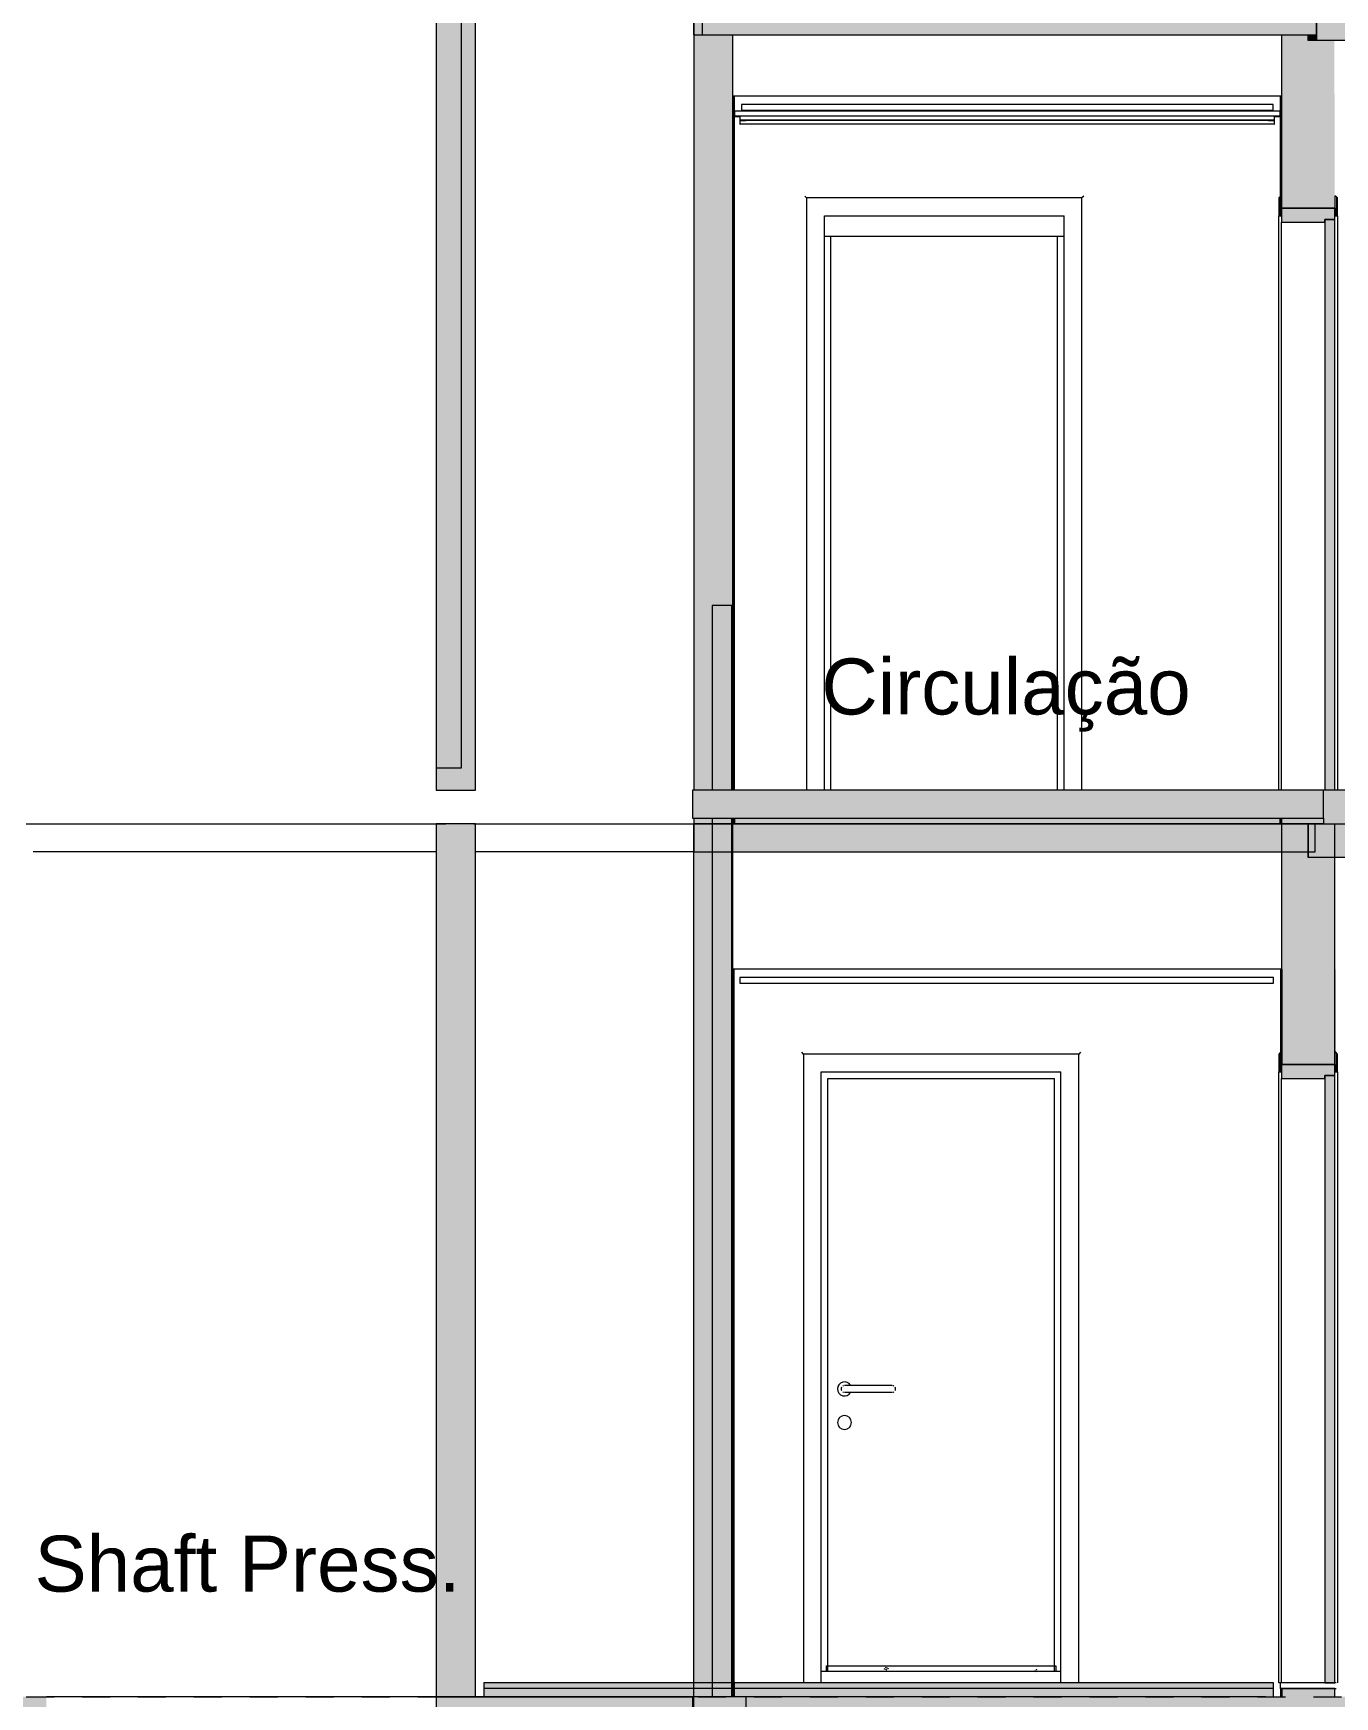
# Model space of a CAD drawing. Header units: metres. Extents: x -96 to 123, y 1 to 648.
# Drawn here: x 76.6 to 81.25, y 596.18 to 602.12 of the extents above; entities that cross this region are included whole.
import ezdxf

# ---------------------------------------------------------------- set-up
doc = ezdxf.new("R2010")
doc.units = ezdxf.units.M
doc.linetypes.add('_Tracejado longo', pattern=[0.014288, 0.009525, -0.004763])
for name, color, linetype, lineweight in [('A-AREA-IDEN', 7, 'Continuous', 5), ('A-CLNG-SUSP', 7, 'Continuous', 5), ('A-DETL', 7, 'Continuous', 5), ('A-DETL-GENF', 7, 'Continuous', 5), ('A-DOOR', 7, 'Continuous', 5), ('A-DOOR-FRAM', 7, 'Continuous', 5), ('A-FLOR-CASE', 7, 'Continuous', 5), ('A-FLOR-LEVL', 7, 'Continuous', 5), ('A-FLOR-OTLN', 7, 'Continuous', 5), ('A-FLOR-PATT', 7, 'Continuous', 20), ('A-WALL', 7, 'Continuous', 5), ('A-WALL-MBNI', 7, 'Continuous', 5), ('A-WALL-PATT', 7, 'Continuous', 20), ('I-WALL', 7, 'Continuous', 5)]:
    doc.layers.add(name, color=color, linetype=linetype, lineweight=lineweight)
doc.styles.add('Arial_1', font='arial.ttf', dxfattribs={"height": 0.2})

# ---------------------------------------------------------------- blocks, each defined once
blk = doc.blocks.new('Porta abrir madeira - 90 x 215-2515138-Section 3')
at = {"layer": 'A-DOOR', "true_color": 0x808080}
for points in [[(-18.6116, 598.39), (-18.4583, 598.39), (-18.4583, 598.4), (-18.4233, 598.4), (-18.4244, 598.44), (-18.6133, 598.44), (-18.6133, 598.39)], [(-18.4233, 598.413), (-18.4133, 598.413), (-18.4133, 598.477), (-18.4183, 598.482), (-18.4191, 598.44), (-18.4233, 598.44)], [(-18.4244, 596.23), (-18.4233, 596.23), (-18.4244, 598.4), (-18.4583, 598.4), (-18.4583, 596.23)]]:
    blk.add_hatch(color=8, dxfattribs=at).paths.add_polyline_path(points)
at = {"layer": 'A-DOOR-FRAM', "true_color": 0x808080}
blk.add_hatch(color=8, dxfattribs=at).paths.add_polyline_path([(-18.6133, 598.413), (-18.6133, 598.44), (-18.6166, 598.44), (-18.6173, 598.483), (-18.6233, 598.477), (-18.6233, 598.413), (-18.6166, 598.413)])
at = {"layer": 'A-DOOR'}
for p, q in [((-18.6173, 598.483), (-18.6233, 598.477)), ((-18.6233, 598.477), (-18.6233, 598.413)), ((-18.6133, 598.483), (-18.6173, 598.483)), ((-18.6133, 598.413), (-18.6133, 598.483)), ((-18.4193, 598.483), (-18.4233, 598.483)), ((-18.4233, 598.483), (-18.4233, 598.413)), ((-18.4133, 598.477), (-18.4193, 598.483)), ((-18.4133, 598.413), (-18.4133, 598.477)), ((-18.6233, 598.413), (-18.6133, 598.413)), ((-18.6233, 596.23), (-18.6233, 598.413)), ((-18.4233, 598.4), (-18.4583, 598.4)), ((-18.4583, 598.4), (-18.4583, 596.23)), ((-18.4233, 598.413), (-18.4133, 598.413)), ((-18.4233, 596.23), (-18.4233, 598.4)), ((-18.4133, 598.413), (-18.4133, 596.23)), ((-18.6183, 596.23), (-18.6233, 596.23)), ((-18.4583, 596.23), (-18.4233, 596.23))]:
    blk.add_line(p, q, dxfattribs=at)
at = {"layer": 'A-DOOR-FRAM'}
for p, q in [((-18.4233, 598.44), (-18.6133, 598.44)), ((-18.6133, 598.44), (-18.6133, 598.39)), ((-18.4233, 598.4), (-18.4233, 598.44)), ((-18.6133, 598.39), (-18.4583, 598.39)), ((-18.6133, 596.23), (-18.6133, 598.39)), ((-18.4583, 598.39), (-18.4583, 598.4)), ((-18.4583, 598.4), (-18.4233, 598.4))]:
    blk.add_line(p, q, dxfattribs=at)
blk = doc.blocks.new('Porta abrir madeira - 90 x 215-V120-Section 3')
at = {"layer": 'A-DOOR'}
for p, q in [((-20.3217, 598.477), (-20.3277, 598.483)), ((-20.3217, 598.477), (-20.3217, 596.23)), ((-19.3377, 598.477), (-20.3217, 598.477)), ((-19.3317, 598.483), (-19.3377, 598.477)), ((-19.3377, 596.23), (-19.3377, 598.477)), ((-20.2577, 596.23), (-20.2577, 598.413)), ((-20.2577, 598.413), (-19.4017, 598.413)), ((-19.4017, 596.23), (-19.4017, 598.413)), ((-20.0197, 597.292), (-20.1597, 597.292)), ((-20.1597, 597.268), (-20.0197, 597.268))]:
    blk.add_line(p, q, dxfattribs=at)
at = {"layer": 'A-DOOR', "flags": 128}
for points in [[(-20.1597, 597.292), (-20.1603, 597.292), (-20.1609, 597.292), (-20.1615, 597.292), (-20.1621, 597.292), (-20.1627, 597.292), (-20.1633, 597.292), (-20.1639, 597.292), (-20.1644, 597.292), (-20.165, 597.292), (-20.1656, 597.292), (-20.1661, 597.292), (-20.1666, 597.292), (-20.1672, 597.292), (-20.1677, 597.292), (-20.1682, 597.292), (-20.1687, 597.292), (-20.1692, 597.292), (-20.1696, 597.292), (-20.1701, 597.292), (-20.1705, 597.292), (-20.1709, 597.292), (-20.1713, 597.292), (-20.1717, 597.292), (-20.172, 597.292), (-20.1723, 597.292), (-20.1727, 597.292), (-20.173, 597.292), (-20.1732, 597.292), (-20.1735, 597.292), (-20.1737, 597.292), (-20.1739, 597.292), (-20.1741, 597.292), (-20.1743, 597.292), (-20.1744, 597.292), (-20.1745, 597.292), (-20.1746, 597.292), (-20.1747, 597.292), (-20.1747, 597.292), (-20.1747, 597.292)], [(-20.1747, 597.268), (-20.1747, 597.268), (-20.1747, 597.268), (-20.1746, 597.268), (-20.1745, 597.268), (-20.1744, 597.268), (-20.1743, 597.268), (-20.1741, 597.268), (-20.174, 597.268), (-20.1738, 597.268), (-20.1735, 597.268), (-20.1733, 597.268), (-20.173, 597.268), (-20.1727, 597.268), (-20.1724, 597.268), (-20.1721, 597.268), (-20.1718, 597.268), (-20.1714, 597.268), (-20.171, 597.268), (-20.1706, 597.268), (-20.1702, 597.268), (-20.1697, 597.268), (-20.1693, 597.268), (-20.1688, 597.268), (-20.1683, 597.268), (-20.1678, 597.268), (-20.1673, 597.268), (-20.1668, 597.268), (-20.1663, 597.268), (-20.1657, 597.268), (-20.1652, 597.268), (-20.1646, 597.268), (-20.164, 597.268), (-20.1634, 597.268), (-20.1629, 597.268), (-20.1623, 597.268), (-20.1617, 597.268), (-20.1611, 597.268), (-20.1605, 597.268), (-20.1599, 597.268), (-20.1597, 597.268)], [(-20.0047, 597.292), (-20.0047, 597.292), (-20.0048, 597.292), (-20.0048, 597.292), (-20.0049, 597.292), (-20.005, 597.292), (-20.0052, 597.292), (-20.0053, 597.292), (-20.0055, 597.292), (-20.0057, 597.292), (-20.0059, 597.292), (-20.0061, 597.292), (-20.0064, 597.292), (-20.0067, 597.292), (-20.007, 597.292), (-20.0073, 597.292), (-20.0077, 597.292), (-20.0081, 597.292), (-20.0084, 597.292), (-20.0088, 597.292), (-20.0093, 597.292), (-20.0097, 597.292), (-20.0102, 597.292), (-20.0106, 597.292), (-20.0111, 597.292), (-20.0116, 597.292), (-20.0121, 597.292), (-20.0127, 597.292), (-20.0132, 597.292), (-20.0137, 597.292), (-20.0143, 597.292), (-20.0148, 597.292), (-20.0154, 597.292), (-20.016, 597.292), (-20.0166, 597.292), (-20.0172, 597.292), (-20.0178, 597.292), (-20.0184, 597.292), (-20.019, 597.292), (-20.0196, 597.292), (-20.0197, 597.292)], [(-20.0197, 597.268), (-20.0191, 597.268), (-20.0185, 597.268), (-20.0179, 597.268), (-20.0173, 597.268), (-20.0167, 597.268), (-20.0162, 597.268), (-20.0156, 597.268), (-20.015, 597.268), (-20.0144, 597.268), (-20.0139, 597.268), (-20.0133, 597.268), (-20.0128, 597.268), (-20.0123, 597.268), (-20.0118, 597.268), (-20.0113, 597.268), (-20.0108, 597.268), (-20.0103, 597.268), (-20.0098, 597.268), (-20.0094, 597.268), (-20.009, 597.268), (-20.0086, 597.268), (-20.0082, 597.268), (-20.0078, 597.268), (-20.0074, 597.268), (-20.0071, 597.268), (-20.0068, 597.268), (-20.0065, 597.268), (-20.0062, 597.268), (-20.006, 597.268), (-20.0057, 597.268), (-20.0055, 597.268), (-20.0054, 597.268), (-20.0052, 597.268), (-20.0051, 597.268), (-20.0049, 597.268), (-20.0048, 597.268), (-20.0048, 597.268), (-20.0047, 597.268), (-20.0047, 597.268)]]:
    blk.add_lwpolyline(points, dxfattribs=at)
at = {"layer": 'A-DOOR'}
for centre, radius, start, end in [((-20.1747, 597.28), 0.025, 30, 180), ((-20.1747, 597.28), 0.025, 180, 330), ((-20.1747, 597.28), 0.012, 150, 180), ((-20.1747, 597.28), 0.012, 180, 210), ((-20.1747, 597.28), 0.012, 105, 120), ((-20.1747, 597.28), 0.012, 240, 255), ((-20.0047, 597.28), 0.012, 60, 75), ((-20.0047, 597.28), 0.012, 285, 300), ((-20.0047, 597.28), 0.012, 0, 30), ((-20.0047, 597.28), 0.012, 330, 0), ((-20.1747, 597.16), 0.025, 0, 180), ((-20.1747, 597.16), 0.025, 180, 0)]:
    blk.add_arc(centre, radius, start, end, dxfattribs=at)
at = {"layer": 'A-DOOR-FRAM'}
for p, q in [((-20.2347, 596.27), (-20.2347, 598.39)), ((-20.2347, 598.39), (-19.4247, 598.39)), ((-19.4247, 596.27), (-19.4247, 598.39))]:
    blk.add_line(p, q, dxfattribs=at)
blk = doc.blocks.new('Porta única com batente1 - 82 x 210-V182-Section 3')
at = {"layer": 'A-DOOR'}
for p, q in [((-20.3102, 601.537), (-20.3162, 601.543)), ((-20.3102, 601.537), (-20.3102, 599.42)), ((-19.3262, 601.537), (-20.3102, 601.537)), ((-19.3202, 601.543), (-19.3262, 601.537)), ((-19.3262, 599.42), (-19.3262, 601.537)), ((-20.2462, 599.42), (-20.2462, 601.473)), ((-20.2462, 601.473), (-19.3902, 601.473)), ((-19.3902, 599.42), (-19.3902, 601.473))]:
    blk.add_line(p, q, dxfattribs=at)
at = {"layer": 'A-DOOR-FRAM'}
for p, q in [((-20.2232, 599.42), (-20.2232, 601.4)), ((-19.4132, 599.42), (-19.4132, 601.4))]:
    blk.add_line(p, q, dxfattribs=at)
blk = doc.blocks.new('Porta única com batente1 - 82 x 210-3262558-Section 3')
at = {"layer": 'A-DOOR', "true_color": 0x808080}
for points in [[(-18.418, 601.473), (-18.4133, 601.473), (-18.4133, 601.537), (-18.4183, 601.542), (-18.4191, 601.5), (-18.4233, 601.5), (-18.4225, 601.473), (-18.4183, 601.473)], [(-18.4583, 601.45), (-18.4583, 601.46), (-18.4233, 601.46), (-18.4244, 601.5), (-18.6133, 601.5), (-18.6133, 601.45)], [(-18.4583, 599.42), (-18.4233, 599.42), (-18.4244, 601.46), (-18.4583, 601.46), (-18.4583, 599.4677)]]:
    blk.add_hatch(color=8, dxfattribs=at).paths.add_polyline_path(points)
at = {"layer": 'A-DOOR-FRAM', "true_color": 0x808080}
blk.add_hatch(color=8, dxfattribs=at).paths.add_polyline_path([(-18.6183, 601.473), (-18.6133, 601.473), (-18.6133, 601.5), (-18.6183, 601.5), (-18.6183, 601.542), (-18.6233, 601.537), (-18.6233, 601.473)])
at = {"layer": 'A-DOOR'}
for p, q in [((-18.6173, 601.543), (-18.6233, 601.537)), ((-18.6233, 601.537), (-18.6233, 601.473)), ((-18.6133, 601.543), (-18.6173, 601.543)), ((-18.6133, 601.473), (-18.6133, 601.543)), ((-18.4193, 601.543), (-18.4233, 601.543)), ((-18.4233, 601.543), (-18.4233, 601.473)), ((-18.4133, 601.537), (-18.4193, 601.543)), ((-18.4133, 601.473), (-18.4133, 601.537)), ((-18.6233, 601.473), (-18.6133, 601.473)), ((-18.6233, 599.42), (-18.6233, 601.473)), ((-18.4233, 601.46), (-18.4583, 601.46)), ((-18.4583, 601.46), (-18.4583, 599.42)), ((-18.4233, 601.473), (-18.4133, 601.473)), ((-18.4233, 599.42), (-18.4233, 601.46)), ((-18.4133, 601.473), (-18.4133, 599.42))]:
    blk.add_line(p, q, dxfattribs=at)
at = {"layer": 'A-DOOR-FRAM'}
for p, q in [((-18.4233, 601.5), (-18.6133, 601.5)), ((-18.6133, 601.5), (-18.6133, 601.45)), ((-18.4583, 601.45), (-18.4583, 601.46)), ((-18.4583, 601.46), (-18.4233, 601.46)), ((-18.4233, 601.46), (-18.4233, 601.5)), ((-18.6133, 601.45), (-18.4583, 601.45)), ((-18.6133, 599.42), (-18.6133, 601.45))]:
    blk.add_line(p, q, dxfattribs=at)
blk = doc.blocks.new('LUC-ARQ-001-MOD-EMB_rvt-3-Section 3')
at = {"layer": 'A-FLOR-CASE', "true_color": 0xbbbbbb}
h = blk.add_hatch(dxfattribs=at)
h.set_pattern_fill('FP_17', color=9, style=0, pattern_type=2)
h.set_pattern_definition([(45, (-24.519, 320.875), (0, 0.21552615), [0.00718, -0.10417, 0.00335, -0.10082]), (45, (-24.507, 320.87), (0, 0.21552615), [0.00718, -0.10417, 0.00335, -0.10082]), (337.5, (-24.514, 320.88), (1.66e-06, -0.21552662), [0.0127, -0.07613, 0.00335, -0.07264]), (337.5, (-24.519, 320.875), (1.66e-06, -0.21552662), [0.0127, -0.07613, 0.00335, -0.07264]), (60, (-24.57, 320.824), (-0.10160315, 0.17597818), [0.00953, -0.09684, 0.00335, -0.09348]), (120, (-24.57, 320.824), (-0.20320315, -1.82e-06), [0.00953, -0.09684, 0.00335, -0.09348]), (0, (-24.575, 320.833), (0.1016, 0.17598), [0.00953, -0.09684, 0.00335, -0.09348])])
h.paths.add_polyline_path([(-19.5217, 596.27), (-19.4247, 596.27), (-19.4247, 596.29), (-20.2347, 596.29), (-20.2347, 596.27), (-19.7412, 596.27)])
at = {"layer": 'A-FLOR-OTLN', "true_color": 0x808080}
h = blk.add_hatch(color=8, dxfattribs=at)
h.paths.add_polyline_path([(-31.0949, 599.2), (-28.9133, 599.2), (-28.9133, 599.3), (-31.0949, 599.3), (-31.0949, 599.2192)])
h.paths.add_polyline_path([(-20.5743, 599.2), (-18.5193, 599.2), (-18.5193, 599.3), (-20.5743, 599.3), (-20.5743, 599.2063)])
h.paths.add_polyline_path([(-26.764, 599.2), (-26.7632, 599.2), (-26.764, 599.3), (-28.7733, 599.3), (-28.7733, 599.2), (-26.785, 599.2)])
for points in [[(-13.1572, 599.18), (-9.8533, 599.18), (-9.8533, 599.3), (-18.5182, 599.3), (-18.5182, 599.18), (-13.7649, 599.18)], [(-21.6332, 596.08), (-20.7185, 596.08), (-20.7185, 596.18), (-21.6332, 596.18), (-21.6332, 596.0889)], [(-18.4573, 596.18), (-18.4573, 596.18), (-18.4933, 596.18)]]:
    blk.add_hatch(color=8, dxfattribs=at).paths.add_polyline_path(points)
at = {"layer": 'A-FLOR-PATT', "lineweight": 5, "true_color": 0x808080}
h = blk.add_hatch(color=8, dxfattribs=at)
h.paths.add_polyline_path([(-28.9202, 599.3), (-28.9182, 599.3), (-28.9182, 599.32), (-31.0682, 599.32), (-31.0682, 599.3), (-28.9262, 599.3)])
h.paths.add_polyline_path([(-18.6183, 599.3), (-18.6183, 599.32), (-20.5682, 599.32), (-20.5682, 599.3), (-18.6438, 599.3)])
h = blk.add_hatch(color=8, dxfattribs=at)
h.paths.add_polyline_path([(-28.9392, 596.21), (-28.9392, 596.23), (-31.0433, 596.23), (-31.0433, 596.21), (-28.9408, 596.21)])
h.paths.add_polyline_path([(-18.6416, 596.21), (-18.6416, 596.23), (-20.5693, 596.23), (-20.5693, 596.21), (-18.6438, 596.21)])
h.paths.add_polyline_path([(-21.4632, 596.21), (-20.7143, 596.21), (-20.7143, 596.23), (-21.4632, 596.23)])
h = blk.add_hatch(color=8, dxfattribs=at)
h.paths.add_polyline_path([(-20.7143, 596.18), (-20.7143, 596.21), (-21.4632, 596.21), (-21.4632, 596.18), (-20.7185, 596.18)])
h.paths.add_polyline_path([(-18.6416, 596.18), (-18.6416, 596.21), (-20.5693, 596.21), (-20.5693, 596.18), (-18.6438, 596.18)])
h.paths.add_polyline_path([(-29.8192, 596.1868), (-28.9392, 596.1868), (-28.9392, 596.21), (-31.0433, 596.21), (-31.0433, 596.1868), (-29.8292, 596.1868)])
at = {"layer": 'A-WALL', "true_color": 0xffbb77}
h = blk.add_hatch(color=31, dxfattribs=at)
h.paths.add_polyline_path([(-20.5682, 599.3), (-20.5682, 599.32), (-20.5732, 599.32), (-20.5732, 599.3)])
h.paths.add_polyline_path([(-20.5732, 599.42), (-20.5682, 599.42), (-20.5682, 601.9), (-20.5732, 601.9), (-20.5732, 599.4677)])
h = blk.add_hatch(color=31, dxfattribs=at)
h.paths.add_polyline_path([(-18.6182, 599.3), (-18.6133, 599.3), (-18.6133, 599.32), (-18.6183, 599.32), (-18.6183, 599.3)])
h.paths.add_polyline_path([(-18.6183, 601.5), (-18.6133, 601.5), (-18.6133, 601.9), (-18.6183, 601.9), (-18.6183, 601.5013)])
for points in [[(-20.5693, 596.18), (-20.5693, 598.78), (-20.5743, 598.78), (-20.5743, 596.18)], [(-18.4233, 598.44), (-18.4183, 598.44), (-18.4183, 598.78), (-18.4233, 598.78), (-18.4233, 598.4739)]]:
    blk.add_hatch(color=31, dxfattribs=at).paths.add_polyline_path(points)
h = blk.add_hatch(color=31, dxfattribs=at)
h.paths.add_polyline_path([(-18.6133, 596.18), (-18.6133, 596.21), (-18.6166, 596.2097), (-18.6166, 596.18)])
h.paths.add_polyline_path([(-18.6133, 598.44), (-18.6133, 598.78), (-18.6166, 598.78), (-18.6166, 598.44)])
at = {"layer": 'A-WALL-PATT', "lineweight": 5, "true_color": 0xffbb77}
h = blk.add_hatch(color=31, dxfattribs=at)
h.paths.add_polyline_path([(-20.6472, 599.3), (-20.6472, 599.32), (-20.7132, 599.32), (-20.7132, 599.3)])
h.paths.add_polyline_path([(-20.5732, 599.3), (-20.5743, 599.32), (-20.5772, 599.32), (-20.5772, 599.3), (-20.5743, 599.3)])
h.paths.add_polyline_path([(-20.5732, 599.42), (-20.5732, 602.12), (-20.6832, 602.12), (-20.6832, 602.22), (-20.7132, 602.22), (-20.7132, 599.42), (-20.6472, 599.42), (-20.6472, 600.08), (-20.5772, 600.08), (-20.5772, 599.42)])
h = blk.add_hatch(color=31, dxfattribs=at)
h.paths.add_polyline_path([(-18.4933, 599.3), (-18.4633, 599.3), (-18.4633, 599.32), (-18.6133, 599.32), (-18.6132, 599.3), (-18.5182, 599.3)])
h.paths.add_polyline_path([(-18.6133, 601.5), (-18.4233, 601.5), (-18.4244, 602.1), (-18.5193, 602.1), (-18.5193, 602.12), (-18.6133, 602.12), (-18.6133, 601.7037)])
h = blk.add_hatch(color=31, dxfattribs=at)
h.paths.add_polyline_path([(-20.5482, 601.8), (-20.5472, 601.8), (-20.5482, 601.813)])
h.paths.add_polyline_path([(-28.9392, 601.813), (-28.9392, 601.814), (-28.9415, 601.813)])
h.paths.add_polyline_path([(-28.9392, 601.8), (-28.9382, 601.8), (-28.9392, 601.813)])
h.paths.add_polyline_path([(-18.6393, 601.813), (-18.6393, 601.814), (-18.6433, 601.813)])
h.paths.add_polyline_path([(-18.6393, 601.8), (-18.6383, 601.8), (-18.6393, 601.813)])
h.paths.add_polyline_path([(-18.6383, 601.813), (-18.6383, 601.828), (-18.6183, 601.8291), (-18.6193, 601.829), (-18.6393, 601.8279), (-18.6393, 601.814)])
h.paths.add_polyline_path([(-31.0482, 601.813), (-31.0472, 601.814), (-31.0482, 601.829), (-31.0672, 601.829), (-31.0672, 601.828), (-31.0482, 601.828), (-31.0482, 601.814)])
h.paths.add_polyline_path([(-20.5482, 601.813), (-20.5472, 601.814), (-20.5482, 601.829), (-20.5672, 601.829), (-20.5672, 601.828), (-20.5482, 601.828), (-20.5482, 601.814)])
h.paths.add_polyline_path([(-28.9382, 601.813), (-28.9382, 601.828), (-28.9182, 601.8291), (-28.9192, 601.829), (-28.9392, 601.8279), (-28.9392, 601.814)])
h = blk.add_hatch(color=31, dxfattribs=at)
h.paths.add_polyline_path([(-20.5772, 592.33), (-20.5772, 595.18), (-20.6472, 595.18), (-20.6472, 592.33), (-20.619, 592.33)])
h.paths.add_polyline_path([(-20.619, 596.18), (-20.5772, 596.18), (-20.5772, 599.32), (-20.6472, 599.32), (-20.6472, 596.18)])
h.paths.add_polyline_path([(-20.5772, 599.42), (-20.5772, 600.08), (-20.6472, 600.08), (-20.6472, 599.42), (-20.619, 599.42)])
blk.add_hatch(color=31, dxfattribs=at).paths.add_polyline_path([(-21.6332, 596.18), (-21.4932, 596.18), (-21.4932, 599.3), (-21.6332, 599.3), (-21.6332, 596.2378)])
h = blk.add_hatch(color=31, dxfattribs=at)
h.paths.add_polyline_path([(-20.7143, 596.18), (-20.6472, 596.18), (-20.6472, 599.3), (-20.7143, 599.3), (-20.7143, 596.2378)])
h.paths.add_polyline_path([(-20.5743, 596.18), (-20.5743, 599.3), (-20.5772, 599.3), (-20.5772, 596.18)])
h = blk.add_hatch(color=31, dxfattribs=at)
h.paths.add_polyline_path([(-18.4233, 596.18), (-18.4233, 596.18), (-18.4244, 596.21), (-18.6133, 596.21), (-18.6132, 596.18), (-18.4244, 596.18)])
h.paths.add_polyline_path([(-18.4754, 598.44), (-18.4233, 598.44), (-18.4244, 599.18), (-18.5193, 599.18), (-18.5193, 599.2), (-18.6133, 599.2), (-18.6133, 598.44), (-18.6116, 598.44)])
at = {"layer": 'A-CLNG-SUSP', "color": 8, "true_color": 0x808080}
for p, q in [((-18.6433, 601.87), (-20.5432, 601.87)), ((-20.5432, 601.87), (-20.5432, 601.85)), ((-20.5432, 601.85), (-18.6433, 601.85)), ((-18.6433, 601.85), (-18.6433, 601.87)), ((-18.6416, 598.75), (-20.5485, 598.75)), ((-20.5485, 598.75), (-20.5485, 598.73)), ((-20.5485, 598.73), (-18.6416, 598.73)), ((-18.6416, 598.73), (-18.6416, 598.75))]:
    blk.add_line(p, q, dxfattribs=at)
at = {"layer": 'A-FLOR-CASE'}
for p, q in [((-20.2397, 596.29), (-19.4197, 596.29)), ((-20.2397, 596.29), (-20.2397, 596.27)), ((-19.4197, 596.29), (-19.4197, 596.27))]:
    blk.add_line(p, q, dxfattribs=at)
at = {"layer": 'A-FLOR-OTLN'}
for p, q in [((-20.5682, 599.32), (-20.5682, 599.3)), ((-18.6183, 599.3), (-18.6183, 599.32)), ((-20.5682, 599.3), (-18.6183, 599.3)), ((-21.6332, 599.2), (-23.0732, 599.2)), ((-20.7143, 599.2), (-21.4932, 599.2)), ((-21.4632, 596.21), (-21.4632, 596.18)), ((-20.5743, 596.21), (-21.4632, 596.21)), ((-21.4632, 596.18), (-20.7185, 596.18)), ((-18.6416, 596.21), (-20.5693, 596.21)), ((-18.6416, 596.18), (-18.6416, 596.21))]:
    blk.add_line(p, q, dxfattribs=at)
at = {"layer": 'A-FLOR-OTLN', "lineweight": 20}
for p, q in [((-18.4933, 599.3), (-20.7132, 599.3)), ((-20.7132, 599.3), (-20.7132, 599.2)), ((-18.4633, 599.3), (-18.5193, 599.3)), ((-18.5193, 599.3), (-18.5193, 599.18)), ((-18.4633, 599.3), (-18.5182, 599.3)), ((-18.5182, 599.3), (-18.5182, 599.18)), ((-18.4633, 599.3), (-18.5182, 599.3)), ((-18.5182, 599.3), (-18.5182, 599.18)), ((-18.4933, 599.2), (-18.4933, 599.3)), ((-20.7132, 599.2), (-18.4933, 599.2)), ((-18.5193, 599.18), (-9.8543, 599.18)), ((-18.5182, 599.18), (-9.8533, 599.18)), ((-18.5182, 599.18), (-9.8533, 599.18)), ((-20.5743, 596.21), (-20.5743, 596.23)), ((-20.5693, 596.23), (-20.5693, 596.21)), ((-20.7185, 596.18), (-21.6332, 596.18)), ((-21.6332, 596.18), (-21.6332, 596.08)), ((-20.5743, 596.18), (-20.5743, 596.21)), ((-20.5693, 596.21), (-20.5693, 596.18))]:
    blk.add_line(p, q, dxfattribs=at)
at = {"layer": 'A-FLOR-OTLN', "color": 8, "true_color": 0x808080}
for p, q in [((-20.5743, 596.23), (-21.4632, 596.23)), ((-21.4632, 596.23), (-21.4632, 596.21)), ((-18.6416, 596.23), (-20.5693, 596.23)), ((-18.6416, 596.21), (-18.6416, 596.23))]:
    blk.add_line(p, q, dxfattribs=at)
at = {"layer": 'A-WALL', "lineweight": 20}
for p, q in [((-20.7132, 602.22), (-20.7132, 599.42)), ((-20.5732, 599.42), (-20.5732, 602.12)), ((-18.6133, 602.12), (-18.6133, 601.5)), ((-20.5682, 601.9), (-20.5732, 601.9)), ((-20.5732, 601.9), (-20.5732, 599.42)), ((-20.5682, 599.42), (-20.5682, 601.9)), ((-18.6183, 601.9), (-18.6183, 601.5)), ((-18.6133, 601.9), (-18.6183, 601.9)), ((-18.6133, 601.5), (-18.6133, 601.9)), ((-20.5672, 601.847), (-20.5682, 601.847)), ((-20.5682, 601.847), (-20.5682, 601.828)), ((-20.5682, 601.828), (-20.5482, 601.828)), ((-20.5672, 601.829), (-20.5672, 601.847)), ((-20.5472, 601.829), (-20.5672, 601.829)), ((-20.5482, 601.828), (-20.5482, 601.813)), ((-20.5472, 601.814), (-20.5472, 601.829)), ((-20.5272, 601.814), (-20.5472, 601.814)), ((-20.5272, 601.813), (-20.5272, 601.814)), ((-18.6393, 601.814), (-18.6593, 601.814)), ((-18.6593, 601.814), (-18.6593, 601.813)), ((-18.6193, 601.829), (-18.6393, 601.829)), ((-18.6393, 601.829), (-18.6393, 601.814)), ((-18.6383, 601.813), (-18.6383, 601.828)), ((-18.6383, 601.828), (-18.6183, 601.828)), ((-18.6193, 601.847), (-18.6193, 601.829)), ((-18.6183, 601.847), (-18.6193, 601.847)), ((-18.6183, 601.828), (-18.6183, 601.847)), ((-20.5482, 601.813), (-20.5482, 601.8)), ((-20.5482, 601.8), (-20.5472, 601.8)), ((-20.5472, 601.8), (-20.5472, 601.813)), ((-20.5472, 601.813), (-20.5272, 601.813)), ((-18.6593, 601.813), (-18.6393, 601.813)), ((-18.6393, 601.813), (-18.6393, 601.8)), ((-18.6393, 601.8), (-18.6383, 601.8)), ((-18.6383, 601.8), (-18.6383, 601.813)), ((-18.6183, 601.5), (-18.6133, 601.5)), ((-18.6133, 601.5), (-18.4233, 601.5)), ((-20.5772, 600.08), (-20.6472, 600.08)), ((-20.6472, 600.08), (-20.6472, 599.42)), ((-20.5772, 599.42), (-20.5772, 600.08)), ((-20.7132, 599.32), (-20.7132, 599.3)), ((-20.6472, 599.32), (-20.6472, 596.18)), ((-20.5772, 596.18), (-20.5772, 599.32)), ((-20.5732, 599.3), (-20.5732, 599.32)), ((-20.5732, 599.32), (-20.5732, 599.3)), ((-20.5682, 599.3), (-20.5682, 599.32)), ((-18.6183, 599.32), (-18.6183, 599.3)), ((-18.6133, 599.3), (-18.6133, 599.32)), ((-18.6133, 599.32), (-18.6133, 599.3)), ((-21.6332, 599.3), (-21.6332, 596.18)), ((-21.4932, 599.3), (-21.6332, 599.3)), ((-21.4932, 596.18), (-21.4932, 599.3)), ((-20.7143, 599.3), (-20.7143, 596.18)), ((-20.5743, 599.3), (-20.7143, 599.3)), ((-20.7132, 599.3), (-20.5732, 599.3)), ((-20.5743, 596.18), (-20.5743, 599.3)), ((-20.5732, 599.3), (-20.5682, 599.3)), ((-18.6183, 599.3), (-18.6133, 599.3)), ((-18.4633, 599.3), (-18.6133, 599.3)), ((-18.6133, 599.3), (-18.6133, 598.44)), ((-18.6133, 599.3), (-18.4633, 599.3)), ((-18.4233, 598.44), (-18.4233, 599.3)), ((-20.5693, 598.78), (-20.5743, 598.78)), ((-20.5743, 598.78), (-20.5743, 596.23)), ((-20.5693, 596.23), (-20.5693, 598.78)), ((-18.6166, 598.78), (-18.6166, 598.44)), ((-18.6116, 598.78), (-18.6166, 598.78)), ((-18.6116, 598.44), (-18.6116, 598.78)), ((-18.6166, 598.44), (-18.6116, 598.44)), ((-18.6133, 598.44), (-18.4233, 598.44)), ((-20.5743, 596.23), (-20.5743, 596.21)), ((-20.5693, 596.21), (-20.5693, 596.23)), ((-18.4183, 596.23), (-18.6183, 596.23)), ((-18.6183, 596.23), (-18.6183, 596.21)), ((-21.6332, 596.18), (-21.4932, 596.18)), ((-20.5743, 596.21), (-20.5743, 596.18)), ((-20.5693, 596.18), (-20.5693, 596.21)), ((-18.6183, 596.21), (-18.6133, 596.21)), ((-18.6166, 596.21), (-18.6166, 596.18)), ((-18.6116, 596.21), (-18.6166, 596.21)), ((-18.6133, 596.21), (-18.6133, 596.18)), ((-18.6116, 596.18), (-18.6116, 596.21)), ((-18.4233, 596.18), (-18.4233, 596.21)), ((-18.4233, 596.21), (-18.4183, 596.21))]:
    blk.add_line(p, q, dxfattribs=at)
at = {"layer": 'A-WALL'}
for p, q in [((-18.6183, 601.9), (-20.5682, 601.9)), ((-20.2462, 601.4), (-19.3902, 601.4)), ((-23.0732, 599.3), (-21.6332, 599.3)), ((-21.4932, 599.3), (-20.7143, 599.3)), ((-18.6166, 598.78), (-20.5693, 598.78)), ((-19.4017, 596.27), (-20.2577, 596.27)), ((-21.6332, 596.18), (-23.026, 596.18)), ((-18.4233, 596.21), (-18.6133, 596.21))]:
    blk.add_line(p, q, dxfattribs=at)
at = {"layer": 'A-WALL-MBNI'}
for p, q in [((-18.6193, 601.847), (-20.5672, 601.847)), ((-18.6393, 601.829), (-20.5472, 601.829)), ((-18.6593, 601.814), (-20.5272, 601.814)), ((-18.6393, 601.8), (-20.5472, 601.8)), ((-18.6593, 601.813), (-20.5272, 601.813)), ((-18.6133, 596.21), (-18.4233, 596.21))]:
    blk.add_line(p, q, dxfattribs=at)
at = {"layer": 'I-WALL', "lineweight": 20}
for p, q in [((-21.6332, 602.22), (-21.6332, 599.5)), ((-21.5432, 599.5), (-21.5432, 602.22)), ((-21.6332, 599.5), (-21.5432, 599.5))]:
    blk.add_line(p, q, dxfattribs=at)
at = {"layer": 'A-DOOR', "color": 253, "lineweight": 5, "true_color": 0x999999}
for name in ['Porta única com batente1 - 82 x 210-V182-Section 3', 'Porta única com batente1 - 82 x 210-3262558-Section 3', 'Porta abrir madeira - 90 x 215-V120-Section 3', 'Porta abrir madeira - 90 x 215-2515138-Section 3']:
    blk.add_blockref(name, (0, 0), dxfattribs=at)
blk = doc.blocks.new('LUC-ARQ-001-MOD-TOR_rvt-5-Section 3')
at = {"layer": 'A-FLOR-OTLN', "true_color": 0x808080}
for points in [[(-20.7143, 602.12), (-20.7132, 602.12), (-20.7143, 602.2006)], [(-18.4883, 602.1), (-18.4882, 602.1), (-18.4883, 602.12), (-18.5193, 602.12), (-18.5193, 602.1)]]:
    blk.add_hatch(color=8, dxfattribs=at).paths.add_polyline_path(points)
at = {"layer": 'A-FLOR-OTLN', "lineweight": 20}
for p, q in [((-20.7143, 602.22), (-20.7143, 602.12)), ((-20.7143, 602.12), (-20.6832, 602.12)), ((-18.5193, 602.12), (-18.5193, 602.1)), ((-18.5193, 602.1), (-18.4882, 602.1))]:
    blk.add_line(p, q, dxfattribs=at)

msp = doc.modelspace()

# ---------------------------------------------------------------- hatches: boundary and pattern name
at = {"layer": 'A-DETL-GENF', "true_color": 0xffbf80}
msp.add_hatch(color=31, dxfattribs=at).paths.add_polyline_path([(78.1719, 599.42), (78.1756, 599.42), (78.1756, 610.98), (78.0356, 610.98), (78.0356, 608.06), (78.1244, 608.06), (78.1244, 605.34), (78.0356, 605.34), (78.0356, 605.14), (78.1244, 605.14), (78.1244, 602.42), (78.0356, 602.42), (78.0356, 602.22), (78.1255, 602.22), (78.1255, 599.5), (78.0356, 599.5), (78.0356, 599.42)])
h = msp.add_hatch(color=31, dxfattribs=at)
h.paths.add_polyline_path([(78.0356, 599.5), (78.1255, 599.5), (78.1255, 602.22), (78.0356, 602.22), (78.0356, 599.7161)])
h.paths.add_polyline_path([(78.1244, 602.42), (78.1244, 605.14), (78.0356, 605.14), (78.0356, 602.42)])
h.paths.add_polyline_path([(78.0356, 605.34), (78.1244, 605.34), (78.1244, 608.06), (78.0356, 608.06), (78.0356, 606.1758)])
at = {"layer": 'A-DETL-GENF', "true_color": 0x808080}
for points in [[(79.3955, 602.12), (81.1804, 602.12), (81.1804, 602.22), (78.9855, 602.22), (78.9855, 602.12), (79.2636, 602.12)], [(88.7005, 602.1), (89.8454, 602.1), (89.8444, 602.22), (81.1805, 602.22), (81.1805, 602.1), (88.3471, 602.1)], [(81.0504, 599.32), (81.2054, 599.32), (81.2054, 599.42), (78.9503, 599.42), (78.9503, 599.32), (81.0486, 599.32)], [(81.2104, 599.3), (89.8154, 599.3), (89.8144, 599.42), (81.2054, 599.42), (81.2054, 599.3)]]:
    msp.add_hatch(color=8, dxfattribs=at).paths.add_polyline_path(points)
h = msp.add_hatch(color=8, dxfattribs=at)
h.paths.add_polyline_path([(99.3415, 591), (99.6528, 591), (99.6528, 592.28), (99.3408, 592.28), (99.3408, 591)])
h.paths.add_polyline_path([(49.8768, 591.2), (49.9648, 591.2), (49.9647, 592.28), (49.6528, 592.28), (49.6528, 591.2), (49.8428, 591.2)])
h.paths.add_polyline_path([(56.5392, 591.68), (56.5928, 591.68), (56.5928, 592.28), (56.4028, 592.28), (56.4028, 591.68), (56.4449, 591.68)])
h.paths.add_polyline_path([(61.0528, 591.68), (61.0528, 592.28), (60.8028, 592.28), (60.8028, 591.68)])
h.paths.add_polyline_path([(64.1978, 591.68), (64.1978, 592.28), (64.0078, 592.28), (64.0078, 591.68)])
h.paths.add_polyline_path([(68.6478, 591.68), (68.6478, 592.28), (68.3478, 592.28), (68.3478, 591.68)])
h.paths.add_polyline_path([(76.4528, 591.68), (76.6428, 591.68), (76.6428, 592.28), (76.4528, 592.2796), (76.4528, 591.7657)])
h.paths.add_polyline_path([(80.9978, 591.68), (81.2978, 591.68), (81.2978, 592.28), (80.9978, 592.28), (80.9978, 591.758)])
h.paths.add_polyline_path([(78.9528, 591.68), (79.1428, 591.68), (79.1428, 592.28), (78.9528, 592.28), (78.9528, 592.0524)])
h.paths.add_polyline_path([(85.7978, 591.68), (85.7978, 592.28), (85.6078, 592.28), (85.6078, 591.68)])
h.paths.add_polyline_path([(88.5928, 591.68), (88.8428, 591.68), (88.8428, 592.28), (88.5928, 592.28), (88.5928, 592.0206)])
h.paths.add_polyline_path([(93.2428, 591.68), (93.2428, 592.28), (93.0528, 592.28), (93.0528, 591.68)])
h.paths.add_polyline_path([(76.6356, 594.88), (76.6428, 594.88), (76.6428, 596.18), (76.4528, 596.1796), (76.4528, 594.88), (76.6006, 594.88)])
h.paths.add_polyline_path([(64.1778, 594.98), (64.1978, 594.98), (64.1978, 596.18), (63.8478, 596.18), (63.8478, 594.98), (64.1261, 594.98)])
h.paths.add_polyline_path([(68.5154, 594.98), (68.6478, 594.98), (68.6478, 596.18), (68.3478, 596.18), (68.3478, 594.98), (68.3562, 594.98)])
h.paths.add_polyline_path([(81.2978, 594.98), (81.2978, 596.18), (80.9978, 596.18), (80.9986, 594.98), (81.2755, 594.98)])
h.paths.add_polyline_path([(85.7978, 594.98), (85.7978, 596.18), (85.4478, 596.18), (85.4478, 594.98), (85.6337, 594.98)])
h.paths.add_polyline_path([(88.5913, 595.18), (88.8428, 595.18), (88.8428, 596.18), (88.5913, 596.18), (88.5913, 595.244)])
h.paths.add_polyline_path([(79.0497, 595.18), (79.1428, 595.18), (79.1428, 596.18), (78.9544, 596.18), (78.9544, 595.18), (79.0215, 595.18)])
h.paths.add_polyline_path([(70.7101, 595.18), (70.8928, 595.18), (70.8928, 596.08), (70.7028, 596.08), (70.7028, 595.18)])
h.paths.add_polyline_path([(61.0528, 595.18), (61.0528, 596.18), (60.8028, 596.18), (60.8028, 595.18)])
h.paths.add_polyline_path([(93.2428, 595.58), (93.2428, 596.3), (93.0528, 596.3), (93.0528, 595.58), (93.2353, 595.58)])
h.paths.add_polyline_path([(56.4028, 595.58), (56.5928, 595.58), (56.5928, 596.18), (56.4028, 596.18), (56.4028, 595.7409)])
h = msp.add_hatch(color=8, dxfattribs=at)
h.paths.add_polyline_path([(80.294, 596.08), (80.9978, 596.08), (80.9978, 596.18), (79.1428, 596.18), (79.1428, 596.08), (80.2138, 596.08)])
h.paths.add_polyline_path([(78.9544, 596.08), (78.9544, 596.18), (78.9503, 596.18), (78.9503, 596.08)])
h.paths.add_polyline_path([(76.5939, 596.18), (76.5939, 596.18), (76.5939, 596.18)])

# ---------------------------------------------------------------- linework, layer by layer
at = {"layer": 'A-DETL'}
for p, q in [((78.0356, 610.98), (78.0356, 599.42)), ((78.1756, 599.42), (78.1756, 610.98)), ((78.0356, 599.42), (78.1756, 599.42)), ((81.2054, 599.42), (78.9503, 599.42)), ((78.9503, 599.42), (78.9503, 599.32)), ((81.2054, 599.32), (81.2054, 599.42)), ((78.9503, 599.32), (81.2054, 599.32)), ((79.1428, 596.18), (78.9544, 596.18)), ((78.9544, 596.18), (78.9544, 595.18)), ((79.1428, 595.18), (79.1428, 596.18))]:
    msp.add_line(p, q, dxfattribs=at)
at = {"layer": 'A-DETL', "lineweight": 9}
for p, q in [((78.9855, 602.22), (78.9855, 602.12)), ((81.1804, 602.12), (81.1804, 602.22)), ((81.1805, 602.22), (81.1805, 602.1)), ((78.9855, 602.12), (81.1804, 602.12)), ((81.1805, 602.1), (89.8454, 602.1)), ((89.8154, 599.42), (81.2054, 599.42)), ((81.2054, 599.32), (81.2054, 599.3)), ((81.2054, 599.3), (89.8154, 599.3)), ((78.9544, 596.18), (78.9503, 596.18)), ((78.9503, 596.18), (78.9503, 596.08)), ((80.9978, 596.18), (79.1428, 596.18))]:
    msp.add_line(p, q, dxfattribs=at)
at = {"layer": 'A-FLOR-LEVL', "color": 8, "linetype": '_Tracejado longo', "true_color": 0x808080}
for p, q in [((52.9697, 599.3), (103.4161, 599.3)), ((52.9697, 596.18), (103.4161, 596.18))]:
    msp.add_line(p, q, dxfattribs=at)

# ---------------------------------------------------------------- block references
at = {"lineweight": 5}
for name in ['LUC-ARQ-001-MOD-TOR_rvt-5-Section 3', 'LUC-ARQ-001-MOD-EMB_rvt-3-Section 3']:
    msp.add_blockref(name, (99.6687, 0), dxfattribs=at)

# ---------------------------------------------------------------- texts
at = {"layer": 'A-AREA-IDEN', "char_height": 0.2, "attachment_point": 1, "style": 'Arial_1'}
for s, insert, width in [('Circulação', (79.4111, 599.8904), 1.643459), ('Shaft Press.', (76.6001, 596.7556), 1.899999)]:
    msp.add_mtext(s, dxfattribs=dict(at, insert=insert, width=width))

doc.saveas('drawing.dxf')
